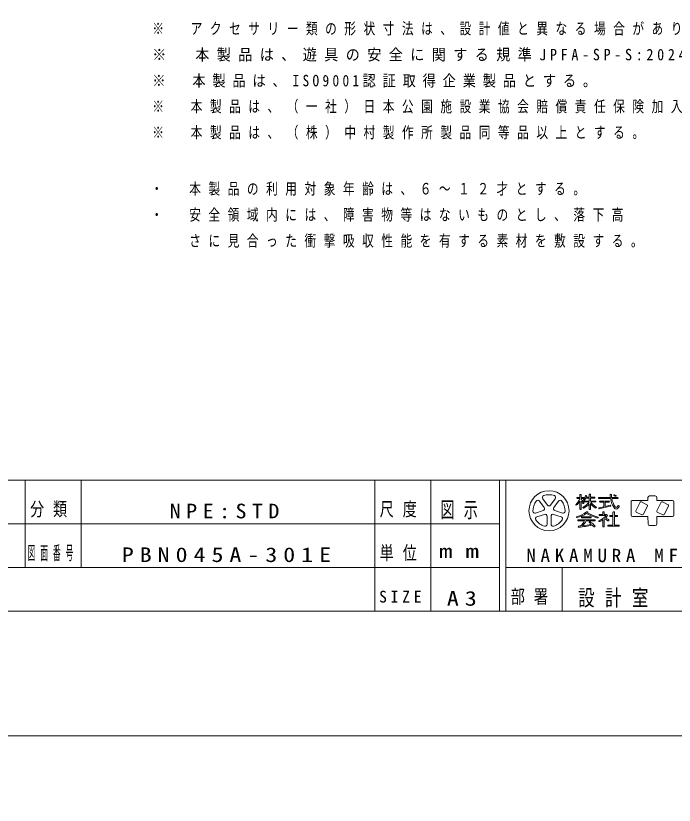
# Model space of a CAD drawing. Units: millimetres on the paper. Extents: x 0 to 420, y -594 to 297.
# Drawn here: x 228.5 to 334, y -11.1 to 115.4 of the extents above; entities that cross this region are included whole.
import ezdxf

# ---------------------------------------------------------------- set-up
doc = ezdxf.new("R2010")
doc.units = ezdxf.units.MM
for name, color, linetype, lineweight in [('0_2', 7, 'Continuous', 13), ('FMT', 7, 'Continuous', 13), ('FMT-TXT', 7, 'Continuous', 13), ('TEXT', 7, 'Continuous', 13)]:
    doc.layers.add(name, color=color, linetype=linetype, lineweight=lineweight)
doc.styles.add('ＭＳ ゴシック', font='')
doc.styles.get('ＭＳ ゴシック').set_extended_font_data('MS Gothic')

msp = doc.modelspace()

# ---------------------------------------------------------------- linework, layer by layer
at = {"layer": '0_2'}
for points in [[(0, 297), (420, 297), (420, 0), (0, 0)], [(0, 0), (420, 0), (420, -297), (0, -297)]]:
    msp.add_lwpolyline(points, close=True, dxfattribs=at)
at = {"layer": 'FMT'}
for p, q in [((28, 41), (403, 41)), ((230, 41), (230, 27)), ((239, 41), (239, 27)), ((286, 41), (286, 20)), ((295, 41), (295, 20)), ((306, 41), (306, 20)), ((307, 41), (307, 20)), ((166, 34), (306, 34)), ((166, 27), (306, 27)), ((307, 27), (392, 27)), ((316, 27), (316, 20)), ((403, 20), (28, 20))]:
    msp.add_line(p, q, dxfattribs=at)
at = {"layer": 'FMT-TXT'}
for p, q in [((313.65, 36.986), (312.902, 38.016)), ((314.168, 36.986), (314.916, 38.016)), ((318.378, 38.145), (318.378, 38.128)), ((318.864, 38.209), (318.442, 38.209)), ((318.442, 38.064), (318.854, 38.063)), ((318.864, 38.209), (318.864, 38.631)), ((318.944, 38.711), (319, 38.711)), ((319.08, 38.631), (319.08, 38.209)), ((319.08, 38.209), (319.482, 38.209)), ((319.482, 38.064), (319.08, 38.063)), ((319.08, 38.063), (319.08, 37.865)), ((319.546, 38.145), (319.546, 38.128)), ((320.361, 38.123), (319.828, 38.123)), ((319.834, 38.52), (319.876, 38.508)), ((319.89, 38.267), (320.361, 38.267)), ((320.361, 38.267), (320.361, 38.677)), ((320.361, 37.646), (320.361, 38.123)), ((320.441, 38.757), (320.5, 38.757)), ((320.58, 38.677), (320.581, 38.267)), ((320.581, 38.267), (321.206, 38.267)), ((320.581, 38.123), (320.581, 37.646)), ((321.206, 38.122), (320.581, 38.123)), ((321.27, 38.203), (321.27, 38.186)), ((321.823, 38.125), (321.823, 38.087)), ((323.734, 38.189), (321.887, 38.189)), ((321.887, 38.023), (323.755, 38.023)), ((323.808, 38.721), (323.79, 38.721)), ((324.898, 38.191), (323.94, 38.189)), ((323.967, 38.023), (324.898, 38.023)), ((324.285, 38.639), (324.282, 38.635)), ((324.287, 38.574), (324.517, 38.413)), ((324.384, 38.658), (324.627, 38.556)), ((324.664, 38.451), (324.665, 38.453)), ((324.962, 38.087), (324.962, 38.127)), ((329.759, 37.754), (329.759, 38.214)), ((329.999, 38.454), (330.933, 38.454)), ((331.173, 38.216), (331.176, 37.754)), ((313.133, 36.61), (312.385, 37.64)), ((314.686, 36.61), (315.434, 37.64)), ((318.226, 36.969), (318.216, 36.976)), ((318.864, 37.614), (318.864, 36.382)), ((319.078, 36.382), (319.08, 37.626)), ((319.443, 37.257), (319.466, 37.268)), ((319.48, 37.566), (319.48, 37.582)), ((319.483, 37.785), (319.484, 37.785)), ((319.544, 37.646), (320.361, 37.646)), ((320.346, 37.502), (319.544, 37.502)), ((320.361, 37.193), (320.361, 36.363)), ((320.58, 36.362), (320.581, 37.235)), ((320.581, 37.646), (321.327, 37.646)), ((321.327, 37.502), (320.598, 37.502)), ((321.391, 37.582), (321.391, 37.566)), ((321.931, 36.547), (322.682, 36.727)), ((323.723, 36.804), (321.969, 36.39)), ((322.008, 37.579), (322.008, 37.55)), ((322.071, 37.486), (322.682, 37.485)), ((323.511, 37.643), (322.072, 37.643)), ((322.682, 37.485), (322.682, 36.727)), ((322.913, 37.485), (323.511, 37.485)), ((322.913, 36.783), (322.913, 37.485)), ((322.913, 36.783), (323.684, 36.968)), ((323.575, 37.549), (323.575, 37.579)), ((323.78, 36.911), (323.782, 36.903)), ((324.823, 36.704), (324.953, 36.863)), ((324.902, 36.451), (325.124, 36.723)), ((327.055, 35.384), (327.055, 37.515)), ((327.295, 37.755), (329.759, 37.754)), ((328.494, 37.44), (327.804, 36.086)), ((328.709, 37.51), (329.601, 37.055)), ((329.671, 36.84), (328.981, 35.486)), ((331.176, 37.754), (333.679, 37.754)), ((331.872, 37.44), (331.182, 36.086)), ((332.087, 37.51), (332.979, 37.055)), ((333.049, 36.84), (332.359, 35.486)), ((333.919, 37.514), (333.919, 35.387)), ((312.973, 36.118), (311.762, 35.725)), ((313.17, 35.509), (311.96, 35.116)), ((314.648, 35.509), (315.859, 35.116)), ((314.846, 36.118), (316.056, 35.725)), ((318.944, 36.302), (318.998, 36.302)), ((319.351, 36.564), (319.356, 36.552)), ((320.441, 36.283), (320.5, 36.283)), ((321.477, 36.586), (321.488, 36.599)), ((321.871, 36.457), (321.871, 36.458)), ((322.532, 35.469), (321.987, 35.469)), ((322.532, 35.844), (322.532, 35.469)), ((322.701, 35.908), (322.596, 35.908)), ((322.765, 35.469), (322.765, 35.844)), ((322.765, 35.469), (323.1, 35.469)), ((324.155, 35.844), (324.156, 35.325)), ((324.32, 35.908), (324.219, 35.908)), ((324.384, 35.325), (324.384, 35.844)), ((324.662, 36.63), (324.668, 36.63)), ((324.682, 36.348), (324.685, 36.348)), ((327.874, 35.87), (328.766, 35.416)), ((331.252, 35.87), (332.144, 35.416)), ((313.589, 35.205), (313.589, 33.932)), ((314.229, 35.205), (314.229, 33.932)), ((318.528, 34.544), (318.528, 34.568)), ((318.592, 34.632), (318.879, 34.631)), ((319.607, 34.48), (318.592, 34.48)), ((318.879, 34.631), (321.259, 34.631)), ((319.12, 35.012), (319.12, 35.037)), ((319.184, 35.101), (319.647, 35.102)), ((320.612, 34.948), (319.184, 34.948)), ((319.647, 35.102), (320.612, 35.102)), ((321.259, 34.48), (319.879, 34.48)), ((320.676, 35.038), (320.676, 35.012)), ((321.323, 34.567), (321.323, 34.544)), ((321.704, 34.941), (321.741, 34.941)), ((321.801, 35.003), (321.801, 35.001)), ((321.923, 35.405), (321.923, 35.374)), ((321.987, 35.31), (322.964, 35.31)), ((322.525, 34.605), (322.525, 33.573)), ((322.746, 33.573), (322.746, 34.733)), ((323.661, 35.261), (323.661, 35.232)), ((324.156, 35.325), (323.725, 35.325)), ((323.725, 35.168), (324.156, 35.166)), ((324.156, 35.166), (324.156, 33.76)), ((324.832, 35.324), (324.384, 35.325)), ((324.384, 35.166), (324.831, 35.166)), ((324.384, 33.76), (324.384, 35.166)), ((324.895, 35.23), (324.895, 35.26)), ((329.759, 35.144), (327.295, 35.144)), ((329.763, 33.969), (329.759, 35.144)), ((333.68, 35.147), (331.176, 35.144)), ((331.176, 35.144), (331.176, 33.97)), ((322.589, 33.509), (322.682, 33.509)), ((323.336, 33.696), (323.336, 33.66)), ((324.156, 33.76), (323.4, 33.76)), ((323.4, 33.596), (325.101, 33.596)), ((325.101, 33.761), (324.384, 33.76)), ((325.165, 33.66), (325.165, 33.697)), ((330.936, 33.73), (330.003, 33.73))]:
    msp.add_line(p, q, dxfattribs=at)
msp.add_circle((313.909, 36.086), 3.208, dxfattribs=at)
for centre, radius, start, end in [((313.161, 38.204), 0.32, 109.44841, 216), ((313.909, 36.086), 2.567, 70.55159, 109.44841), ((314.657, 38.204), 0.32, 324, 70.55159), ((315.276, 39.64), 3.91, 318.53178, 336.218), ((318.442, 38.145), 0.064, 90, 180), ((318.442, 38.128), 0.064, 180, 269.96094), ((318.944, 38.631), 0.08, 90, 180), ((319, 38.631), 0.08, 0.03071, 90), ((318.143, 38.883), 1.644, 323.32664, 345.25207), ((319.482, 38.145), 0.064, 0, 90), ((319.482, 38.128), 0.064, 270.03997, 0), ((318.772, 38.658), 1.184, 313.1417, 333.15639), ((319.81, 38.444), 0.08, 73.05496, 165.25207), ((319.853, 38.431), 0.08, 348.15042, 73.05496), ((318.772, 38.658), 1.184, 340.70702, 348.15042), ((320.441, 38.677), 0.08, 90, 180), ((320.5, 38.677), 0.08, 0.10171, 90), ((321.206, 38.203), 0.064, 0, 90), ((321.206, 38.186), 0.064, 269.90077, 0), ((321.887, 38.125), 0.064, 90, 180), ((321.887, 38.087), 0.064, 180, 270), ((323.79, 38.641), 0.08, 90, 179.05504), ((327.231, 38.585), 3.521, 179.05504, 186.44956), ((327.231, 38.585), 3.521, 189.18129, 216.51269), ((323.808, 38.621), 0.1, 0.73865, 90), ((327.427, 38.668), 3.52, 180.73865, 187.81715), ((327.427, 38.668), 3.52, 190.56412, 213.61207), ((324.31, 38.607), 0.04, 135, 235.13411), ((324.349, 38.575), 0.09, 67.11966, 135), ((324.574, 38.496), 0.1, 235.13411, 333.70884), ((324.598, 38.487), 0.075, 333.70884, 67.11966), ((324.898, 38.127), 0.064, 0, 90.06898), ((324.898, 38.087), 0.064, 270, 0), ((329.999, 38.214), 0.24, 90, 180), ((330.933, 38.214), 0.24, 0.37848, 90), ((313.909, 36.086), 2.567, 142.55159, 181.44841), ((312.126, 37.452), 0.32, 36, 142.55159), ((313.909, 37.175), 0.32, 216, 324), ((315.693, 37.452), 0.32, 37.44841, 144), ((313.909, 36.086), 2.567, 358.55159, 37.44841), ((318.243, 37.018), 0.05, 138.53178, 236.5396), ((318.254, 37.011), 0.05, 236.5396, 308.62833), ((316.616, 39.06), 2.673, 308.62833, 327.25422), ((317.838, 36.366), 1.947, 31.45806, 50.35526), ((317.113, 35.849), 2.651, 32.81567, 42.09068), ((319.408, 37.329), 0.08, 212.81567, 296.25232), ((318.025, 39.151), 2.847, 298.38978, 324.61681), ((319.526, 37.853), 0.08, 143.32664, 237.70815), ((319.43, 37.34), 0.08, 296.25232, 31.45806), ((317.773, 39.678), 3.589, 298.15867, 316.15596), ((319.544, 37.582), 0.064, 89.95342, 180), ((319.544, 37.566), 0.064, 180, 270), ((319.527, 37.852), 0.08, 237.70815, 313.1417), ((322.675, 38.739), 2.579, 215.68313, 237.27131), ((323.311, 39.496), 3.367, 216.30733, 236.72135), ((321.327, 37.582), 0.064, 0, 90), ((321.327, 37.566), 0.064, 269.99752, 0), ((321.428, 36.628), 0.064, 319.03632, 56.72135), ((322.072, 37.579), 0.064, 90, 180), ((322.072, 37.55), 0.064, 180, 269.8862), ((323.511, 37.579), 0.064, 0, 90), ((323.511, 37.549), 0.064, 270, 0), ((323.703, 36.89), 0.08, 15.34193, 103.48779), ((323.705, 36.882), 0.08, 283.27187, 15.34193), ((324.662, 36.83), 0.2, 213.61207, 270), ((324.668, 36.83), 0.2, 270, 320.82004), ((325.038, 36.793), 0.11, 320.82004, 140.82004), ((327.295, 37.515), 0.24, 89.97387, 180), ((328.637, 37.367), 0.16, 63, 153), ((329.528, 36.913), 0.16, 333, 63), ((332.015, 37.367), 0.16, 63, 153), ((332.906, 36.913), 0.16, 333, 63), ((333.679, 37.514), 0.24, 0, 90), ((311.664, 36.029), 0.32, 181.44841, 288), ((312.874, 36.422), 0.32, 288, 36), ((313.269, 35.205), 0.32, 0, 108), ((314.549, 35.205), 0.32, 72, 180), ((314.945, 36.422), 0.32, 144, 252), ((316.155, 36.029), 0.32, 252, 358.55159), ((316.938, 39.959), 5.037, 286.5979, 306.30669), ((317.594, 39.08), 4.136, 281.27769, 304.53893), ((318.944, 36.382), 0.08, 180, 270), ((318.998, 36.382), 0.08, 270, 359.92302), ((319.409, 36.59), 0.064, 118.38978, 204.04766), ((319.429, 36.585), 0.08, 204.04766, 298.15867), ((320.03, 35.751), 0.185, 80.51157, 126.30669), ((323.561, 41.73), 7.058, 239.12538, 253.54383), ((320.047, 35.854), 0.08, 359.89486, 80.51157), ((323.906, 42.657), 7.887, 240.99984, 254.13419), ((320.001, 35.854), 0.126, 310.55637, 359.89486), ((320.441, 36.363), 0.08, 180, 270), ((320.5, 36.363), 0.08, 270, 359.94756), ((321.367, 36.704), 0.16, 237.27131, 319.03632), ((321.95, 36.469), 0.08, 103.48779, 188.39767), ((321.95, 36.468), 0.08, 188.39767, 283.27187), ((321.987, 35.405), 0.064, 90, 180), ((322.596, 35.844), 0.064, 90, 180.11549), ((322.701, 35.844), 0.064, 0, 90), ((323.1, 35.309), 0.16, 326.5956, 90), ((324.219, 35.844), 0.064, 90, 180.12691), ((324.32, 35.844), 0.064, 0, 90), ((324.682, 36.698), 0.35, 216.51269, 270), ((324.685, 36.628), 0.28, 270, 320.82004), ((327.947, 36.013), 0.16, 153, 243), ((328.838, 35.559), 0.16, 243, 333), ((331.325, 36.013), 0.16, 153, 243), ((332.216, 35.559), 0.16, 243, 333), ((312.059, 34.812), 0.32, 108, 214.55159), ((313.909, 36.086), 2.567, 214.55159, 253.44841), ((313.909, 36.086), 2.567, 286.55159, 325.44841), ((315.76, 34.812), 0.32, 325.44841, 72), ((318.392, 35.078), 0.056, 106.5979, 281.27769), ((318.592, 34.568), 0.064, 89.75609, 180), ((318.592, 34.544), 0.064, 180, 270), ((316.606, 36.112), 3.416, 314.36877, 331.45657), ((319.184, 35.037), 0.064, 90.09097, 180), ((319.184, 35.012), 0.064, 180, 270), ((316.259, 36.724), 4.259, 314.66895, 328.19587), ((320.392, 34.264), 0.069, 73.96526, 223.41964), ((324.532, 38.181), 5.769, 223.41964, 228.2791), ((320.218, 33.657), 0.7, 54.05931, 73.96526), ((320.612, 35.038), 0.064, 0, 90), ((320.612, 35.012), 0.064, 270, 0), ((317.61, 30.06), 5.143, 44.77854, 54.05931), ((321.259, 34.567), 0.064, 0, 90), ((321.259, 34.544), 0.064, 270, 0), ((321.704, 35.441), 0.5, 253.54383, 270), ((321.741, 35.001), 0.06, 270, 0), ((321.731, 35.003), 0.07, 0, 74.13419), ((321.947, 34.41), 0.06, 114.05223, 254.34738), ((320.618, 37.387), 3.2, 294.05223, 317.937), ((321.987, 35.374), 0.064, 180, 270), ((321.985, 34.545), 0.2, 254.34738, 294.3427), ((320.346, 38.168), 4.176, 294.3427, 301.46375), ((321.8, 36.165), 1.716, 303.44766, 305.5445), ((322.005, 32.634), 2.277, 55.91756, 69.61834), ((321.8, 36.165), 1.716, 311.47782, 326.5956), ((322.13, 32.27), 2.731, 61.15895, 72.81614), ((322.964, 35.27), 0.04, 317.937, 90), ((323.449, 34.769), 0.3, 235.91756, 255.58401), ((323.399, 34.575), 0.1, 255.58401, 61.15895), ((323.725, 35.261), 0.064, 90, 180), ((323.725, 35.232), 0.064, 180, 269.79364), ((324.831, 35.26), 0.064, 0, 89.82496), ((324.831, 35.23), 0.064, 270, 0), ((327.295, 35.384), 0.24, 180, 270), ((333.679, 35.387), 0.24, 270.07124, 0), ((313.269, 33.932), 0.32, 253.44841, 0), ((314.549, 33.932), 0.32, 180, 286.55159), ((318.68, 33.539), 0.0882, 100.57146, 275.28138), ((319.27, 30.378), 3.303, 94.7858, 100.57146), ((316.725, 54.694), 21.334, 275.28138, 281.09041), ((318.01, 49.441), 15.794, 274.51667, 279.78158), ((324.532, 38.181), 5.769, 230.05909, 233.8086), ((321.187, 33.61), 0.104, 233.8086, 44.77854), ((322.589, 33.573), 0.064, 180, 270), ((322.682, 33.573), 0.064, 270, 0.07609), ((323.4, 33.696), 0.064, 90, 180), ((323.4, 33.66), 0.064, 180, 270), ((325.101, 33.697), 0.064, 0, 90.06778), ((325.101, 33.66), 0.064, 270, 0), ((330.003, 33.97), 0.24, 180.14812, 270), ((330.936, 33.97), 0.24, 270, 0)]:
    msp.add_arc(centre, radius, start, end, dxfattribs=at)

# ---------------------------------------------------------------- texts
at = {"layer": 'FMT-TXT', "attachment_point": 7, "style": 'ＭＳ ゴシック'}
for s, insert, char_height in [('\\T1.64;\\W0.75;分類', (230.8, 35), 2.199), ('\\T1.5;\\W1.1;NPE:STD', (253.174, 34.833), 2.346), ('\\T1.64;\\W0.75;尺度', (286.8, 35), 2.199), ('\\T1.64;\\W0.65;図示', (296.51, 34.7), 2.566), ('\\T1.64;\\W0.4;図面番号', (230.43, 28), 2.199), ('\\T1.64;\\W0.75;単位', (286.8, 28), 2.199), ('\\T1.5;\\W1.2;PBN045A-301E', (245.494, 27.833), 2.346), ('\\T1.95;\\W1.45;mm', (296.286, 28.5), 2.199), ('\\T1.5;\\W1.05;NAKAMURA\\~MFG.\\~CORPORATION', (310.279, 27.825), 2.126), ('\\T1.5;\\W0.95;SIZE', (286.711, 21.333), 1.906), ('\\T1.5;\\W1.2;A3', (297.551, 20.833), 2.346), ('\\T1.64;\\W0.75;部署', (307.8, 21), 2.199), ('\\T1.64;\\W0.75;設計室', (318.583, 20.583), 2.566)]:
    msp.add_mtext(s, dxfattribs=dict(at, insert=insert, char_height=char_height))
at = {"layer": 'TEXT', "char_height": 1.833, "attachment_point": 7, "style": 'ＭＳ ゴシック'}
for s, insert in [('\\T1.64;\\W0.75;※\u3000アクセサリー類の形状寸法は、設計値と異なる場合があります。', (250.375, 112.214)), ('\\T1.53;\\W0.9;※\u3000本製品は、遊具の安全に関する規準JPFA-SP-S:2024適合製品とする。', (250.375, 108.047)), ('\\T1.51;\\W0.85;※\u3000本製品は、ISO9001認証取得企業製品とする。', (250.375, 103.88)), ('\\T1.64;\\W0.75;※\u3000本製品は、（一社）日本公園施設業協会賠償責任保険加入製品とする。', (250.375, 99.714)), ('\\T1.64;\\W0.75;※\u3000本製品は、（株）中村製作所製品同等品以上とする。', (250.375, 95.547)), ('\\T1.64;\\W0.75;・\u3000本製品の利用対象年齢は、６～１２才とする。', (250.148, 86.557)), ('\\T1.64;\\W0.75;・\u3000安全領域内には、障害物等はないものとし、落下高', (250.148, 82.39)), ('\\T1.64;\\W0.75;\u3000\u3000さに見合った衝撃吸収性能を有する素材を敷設する。', (250.148, 78.224))]:
    msp.add_mtext(s, dxfattribs=dict(at, insert=insert))

doc.saveas('drawing.dxf')
